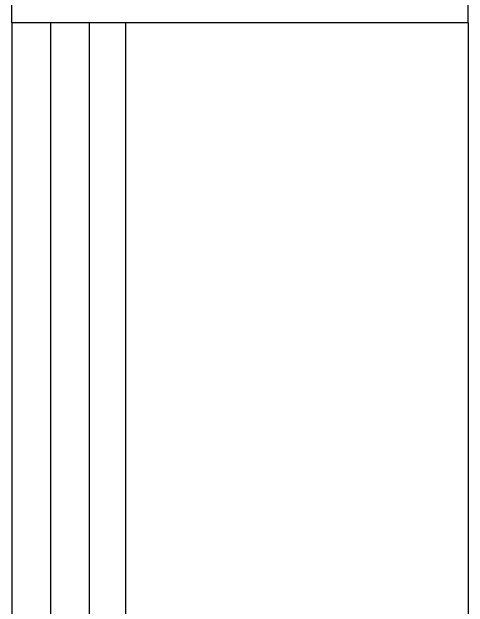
# Model space of a CAD drawing. Header units: inches. Extents: x 11 to 286, y 6 to 196.
# Drawn here: x 82.52 to 91.03, y 105.33 to 116.42 of the extents above; entities that cross this region are included whole.
import ezdxf

# ---------------------------------------------------------------- set-up
doc = ezdxf.new("R2010")
doc.units = ezdxf.units.IN
doc.header["$MEASUREMENT"] = 0
doc.layers.add('PDF_几何图形', color=7, linetype='Continuous')

msp = doc.modelspace()

# ---------------------------------------------------------------- linework, layer by layer
at = {"layer": 'PDF_几何图形'}
for p, q in [((91.031, 116.219), (91.031, 122.569)), ((82.522, 116.219), (82.522, 118.759)), ((91.031, 116.219), (82.522, 116.219)), ((82.522, 116.219), (82.522, 93.952)), ((83.241, 116.219), (83.241, 93.952)), ((83.961, 116.219), (83.961, 93.952)), ((84.638, 116.219), (84.638, 93.952)), ((91.031, 116.219), (91.031, 93.952))]:
    msp.add_line(p, q, dxfattribs=at)

doc.saveas('drawing.dxf')
